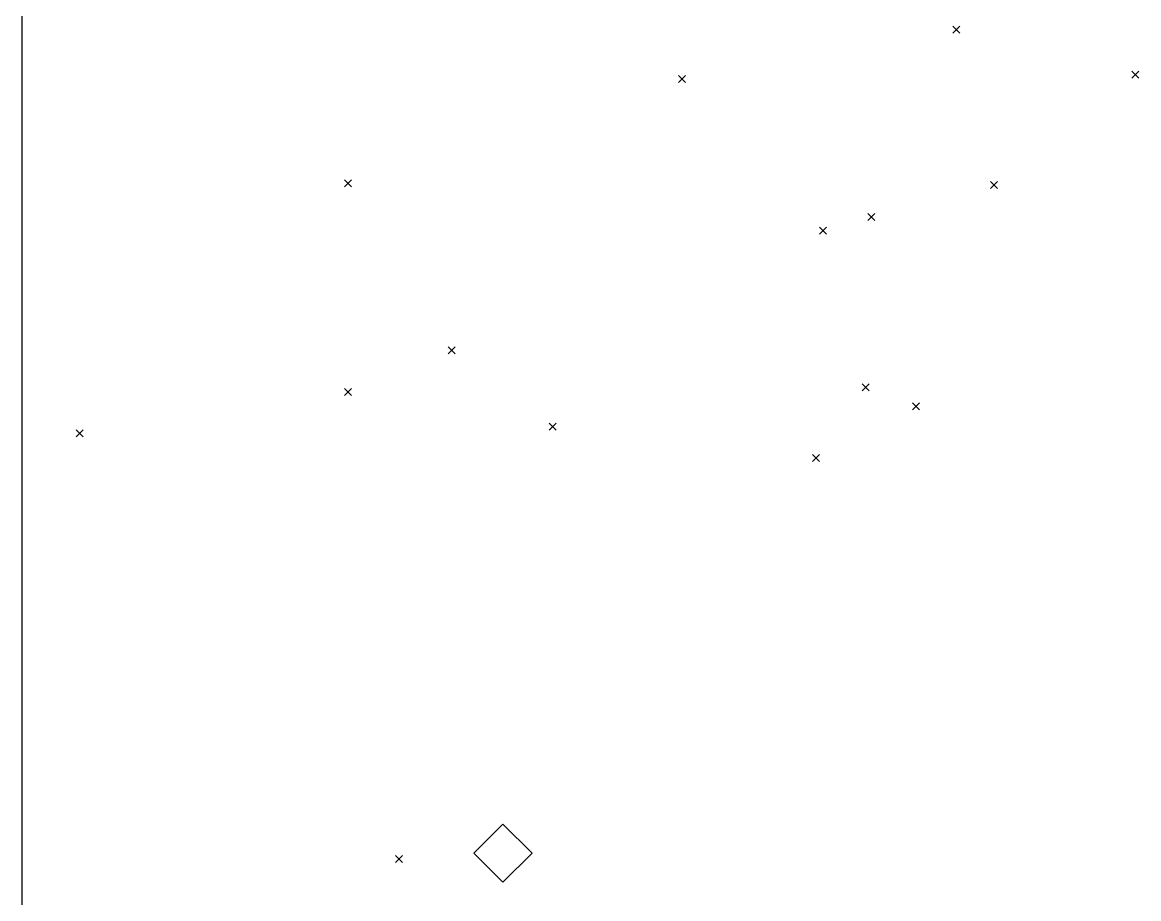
# Model space of a CAD drawing. Extents: x 18 to 119, y -174 to -24.
# Drawn here: x 20.24 to 68.18, y -136.38 to -98.73 of the extents above; entities that cross this region are included whole.
import ezdxf

# ---------------------------------------------------------------- set-up
doc = ezdxf.new("R2010")
doc.units = 0
doc.layers.add('BLACK', color=7, linetype='CONTINUOUS')

msp = doc.modelspace()

# ---------------------------------------------------------------- linework, layer by layer
at = {"layer": 'BLACK', "linetype": 'CONTINUOUS'}
for p, q in [((20.2422, -153.018), (20.2422, -25.702)), ((60.1987, -98.9046), (60.4987, -99.2046)), ((60.4987, -98.9046), (60.1987, -99.2046)), ((48.4158, -101.013), (48.7158, -101.313)), ((48.7158, -101.013), (48.4158, -101.313)), ((67.8828, -100.83), (68.1828, -101.13)), ((68.1828, -100.83), (67.8828, -101.13)), ((34.0848, -105.508), (34.3848, -105.808)), ((34.3848, -105.508), (34.0848, -105.808)), ((61.8238, -105.578), (62.1238, -105.878)), ((62.1238, -105.578), (61.8238, -105.878)), ((56.5467, -106.953), (56.8467, -107.253)), ((56.8467, -106.953), (56.5467, -107.253)), ((54.4701, -107.536), (54.7701, -107.836)), ((54.7701, -107.536), (54.4701, -107.836)), ((38.5325, -112.676), (38.8325, -112.976)), ((38.8325, -112.676), (38.5325, -112.976)), ((34.0848, -114.461), (34.3848, -114.761)), ((34.3848, -114.461), (34.0848, -114.761)), ((56.3113, -114.271), (56.6113, -114.571)), ((56.6113, -114.271), (56.3113, -114.571)), ((58.4734, -115.079), (58.7734, -115.379)), ((58.7734, -115.079), (58.4734, -115.379)), ((42.8614, -115.959), (43.1614, -116.258)), ((43.1614, -115.959), (42.8614, -116.258)), ((22.5565, -116.239), (22.8565, -116.539)), ((22.8565, -116.239), (22.5565, -116.539)), ((54.1777, -117.303), (54.4777, -117.603)), ((54.4777, -117.303), (54.1777, -117.603)), ((40.8827, -133.178), (39.6327, -134.428)), ((42.1327, -134.428), (40.8827, -133.178)), ((36.2694, -134.522), (36.5694, -134.822)), ((36.5694, -134.522), (36.2694, -134.822)), ((39.6327, -134.428), (40.8827, -135.678)), ((40.8827, -135.678), (42.1327, -134.428))]:
    msp.add_line(p, q, dxfattribs=at)

doc.saveas('drawing.dxf')
